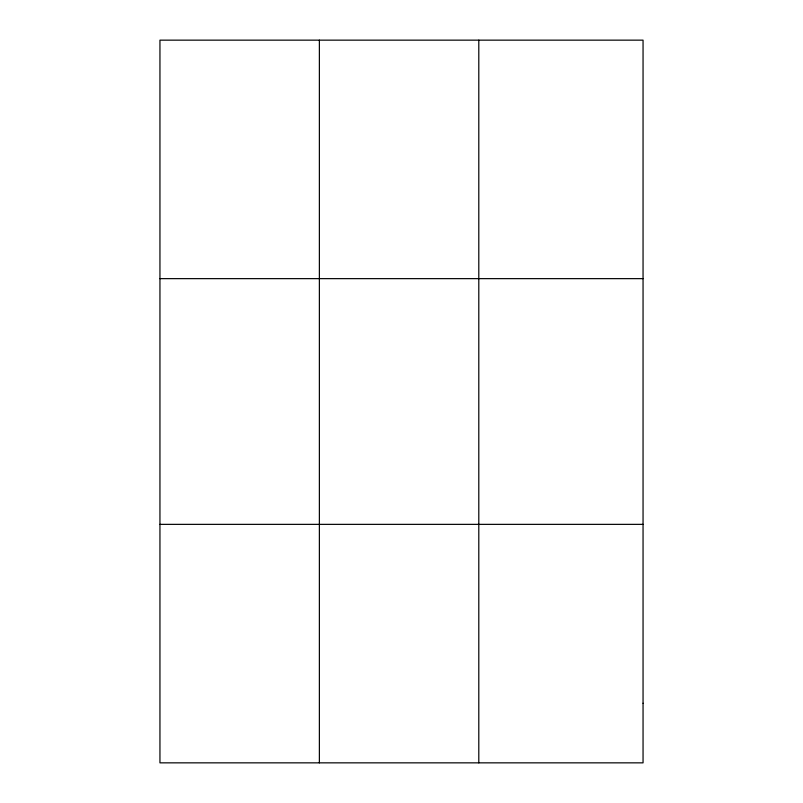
<?xml version="1.0" encoding="UTF-8"?>
<svg xmlns="http://www.w3.org/2000/svg" width="803" height="803" viewBox="0 0 803 803"><rect width="100%" height="100%" fill="white"/><g stroke="black" fill="none" stroke-linecap="round" stroke-linejoin="round"><path stroke-width="1.2" d="M319.373 40.15L319.373 762.85M478.799 40.15L478.799 762.85M159.948 278.641L643.052 278.641M159.948 524.359L643.052 524.359M643.052 703.227L643.052 762.85L159.948 762.85L159.948 40.15L643.052 40.15L643.052 703.227"/></g></svg>
